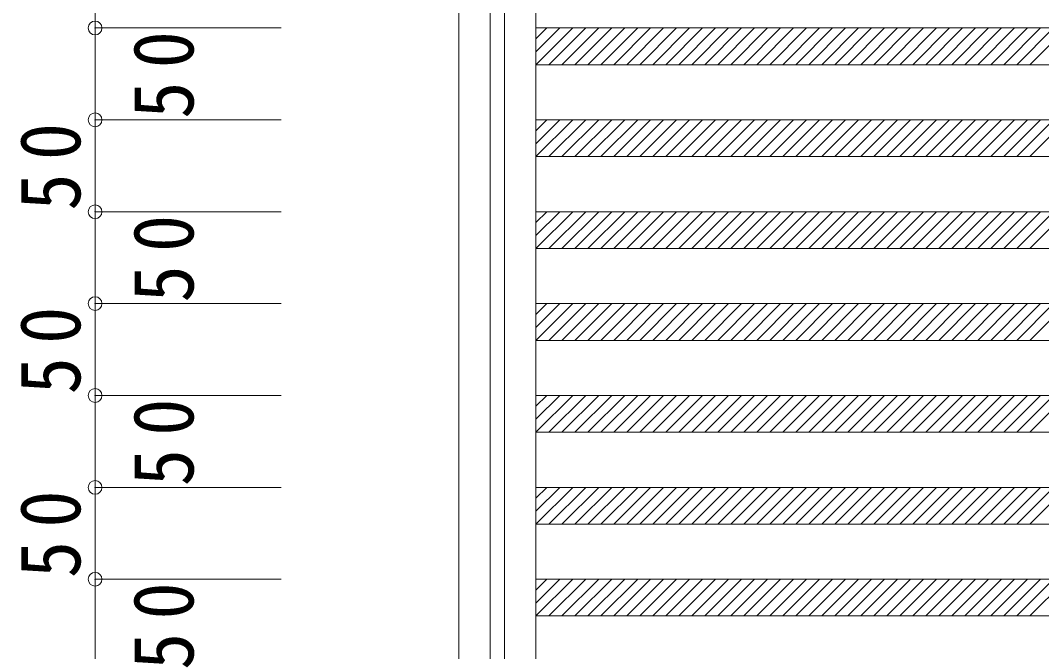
# Model space of a CAD drawing. Units: millimetres at full size, sheet at 1:15. Extents: x -3000 to 2850, y -2151 to 2088.
# Drawn here: x 114 to 670, y 261 to 604 of the extents above; entities that cross this region are included whole.
import ezdxf

# ---------------------------------------------------------------- set-up
doc = ezdxf.new("R2010")
doc.units = ezdxf.units.MM
doc.header["$LTSCALE"] = 15
doc.header["$PDMODE"] = 32
doc.header["$PDSIZE"] = 7.5
doc.layers.add('0-B_寸法', color=7, linetype='Continuous', lineweight=9)
doc.styles.add('ＭＳ ゴシック', font='')
doc.styles.get('ＭＳ ゴシック').set_extended_font_data('MS Gothic')

msp = doc.modelspace()

# ---------------------------------------------------------------- linework, layer by layer
at = {"layer": '0-B_寸法'}
for p, q in [((394.38, 685.12), (394.38, -1714.88)), ((407.34, 600.12), (394.38, 587.15)), ((400.27, 600.12), (394.38, 594.22)), ((394.38, 600.12), (1180.38, 600.12)), ((414.41, 600.12), (394.41, 580.12)), ((421.48, 600.12), (401.48, 580.12)), ((428.55, 600.12), (408.55, 580.12)), ((435.62, 600.12), (415.62, 580.12)), ((442.7, 600.12), (422.7, 580.12)), ((449.77, 600.12), (429.77, 580.12)), ((456.84, 600.12), (436.84, 580.12)), ((463.91, 600.12), (443.91, 580.12)), ((470.98, 600.12), (450.98, 580.12)), ((478.05, 600.12), (458.05, 580.12)), ((485.12, 600.12), (465.12, 580.12)), ((492.19, 600.12), (472.19, 580.12)), ((499.26, 600.12), (479.26, 580.12)), ((506.34, 600.12), (486.34, 580.12)), ((513.41, 600.12), (493.41, 580.12)), ((520.48, 600.12), (500.48, 580.12)), ((527.55, 600.12), (507.55, 580.12)), ((534.62, 600.12), (514.62, 580.12)), ((541.69, 600.12), (521.69, 580.12)), ((548.76, 600.12), (528.76, 580.12)), ((555.83, 600.12), (535.83, 580.12)), ((562.9, 600.12), (542.9, 580.12)), ((569.97, 600.12), (549.97, 580.12)), ((577.05, 600.12), (557.05, 580.12)), ((584.12, 600.12), (564.12, 580.12)), ((591.19, 600.12), (571.19, 580.12)), ((598.26, 600.12), (578.26, 580.12)), ((605.33, 600.12), (585.33, 580.12)), ((612.4, 600.12), (592.4, 580.12)), ((619.47, 600.12), (599.47, 580.12)), ((626.54, 600.12), (606.54, 580.12)), ((633.61, 600.12), (613.61, 580.12)), ((640.69, 600.12), (620.69, 580.12)), ((647.76, 600.12), (627.76, 580.12)), ((654.83, 600.12), (634.83, 580.12)), ((661.9, 600.12), (641.9, 580.12)), ((668.97, 600.12), (648.97, 580.12)), ((676.04, 600.12), (656.04, 580.12)), ((683.11, 600.12), (663.11, 580.12)), ((394.38, 580.12), (1180.38, 580.12)), ((407.34, 550.12), (394.38, 537.15)), ((400.27, 550.12), (394.38, 544.22)), ((394.38, 550.12), (1180.38, 550.12)), ((414.41, 550.12), (394.41, 530.12)), ((421.48, 550.12), (401.48, 530.12)), ((428.55, 550.12), (408.55, 530.12)), ((435.62, 550.12), (415.62, 530.12)), ((442.7, 550.12), (422.7, 530.12)), ((449.77, 550.12), (429.77, 530.12)), ((456.84, 550.12), (436.84, 530.12)), ((463.91, 550.12), (443.91, 530.12)), ((470.98, 550.12), (450.98, 530.12)), ((478.05, 550.12), (458.05, 530.12)), ((485.12, 550.12), (465.12, 530.12)), ((492.19, 550.12), (472.19, 530.12)), ((499.26, 550.12), (479.26, 530.12)), ((506.34, 550.12), (486.34, 530.12)), ((513.41, 550.12), (493.41, 530.12)), ((520.48, 550.12), (500.48, 530.12)), ((527.55, 550.12), (507.55, 530.12)), ((534.62, 550.12), (514.62, 530.12)), ((541.69, 550.12), (521.69, 530.12)), ((548.76, 550.12), (528.76, 530.12)), ((555.83, 550.12), (535.83, 530.12)), ((562.9, 550.12), (542.9, 530.12)), ((569.97, 550.12), (549.97, 530.12)), ((577.05, 550.12), (557.05, 530.12)), ((584.12, 550.12), (564.12, 530.12)), ((591.19, 550.12), (571.19, 530.12)), ((598.26, 550.12), (578.26, 530.12)), ((605.33, 550.12), (585.33, 530.12)), ((612.4, 550.12), (592.4, 530.12)), ((619.47, 550.12), (599.47, 530.12)), ((626.54, 550.12), (606.54, 530.12)), ((633.61, 550.12), (613.61, 530.12)), ((640.69, 550.12), (620.69, 530.12)), ((647.76, 550.12), (627.76, 530.12)), ((654.83, 550.12), (634.83, 530.12)), ((661.9, 550.12), (641.9, 530.12)), ((668.97, 550.12), (648.97, 530.12)), ((676.04, 550.12), (656.04, 530.12)), ((683.11, 550.12), (663.11, 530.12)), ((394.38, 530.12), (1180.38, 530.12)), ((407.34, 500.12), (394.38, 487.15)), ((400.27, 500.12), (394.38, 494.22)), ((394.38, 500.12), (1180.38, 500.12)), ((414.41, 500.12), (394.41, 480.12)), ((421.48, 500.12), (401.48, 480.12)), ((428.55, 500.12), (408.55, 480.12)), ((435.62, 500.12), (415.62, 480.12)), ((442.7, 500.12), (422.7, 480.12)), ((449.77, 500.12), (429.77, 480.12)), ((456.84, 500.12), (436.84, 480.12)), ((463.91, 500.12), (443.91, 480.12)), ((470.98, 500.12), (450.98, 480.12)), ((478.05, 500.12), (458.05, 480.12)), ((485.12, 500.12), (465.12, 480.12)), ((492.19, 500.12), (472.19, 480.12)), ((499.26, 500.12), (479.26, 480.12)), ((506.34, 500.12), (486.34, 480.12)), ((513.41, 500.12), (493.41, 480.12)), ((520.48, 500.12), (500.48, 480.12)), ((527.55, 500.12), (507.55, 480.12)), ((534.62, 500.12), (514.62, 480.12)), ((541.69, 500.12), (521.69, 480.12)), ((548.76, 500.12), (528.76, 480.12)), ((555.83, 500.12), (535.83, 480.12)), ((562.9, 500.12), (542.9, 480.12)), ((569.97, 500.12), (549.97, 480.12)), ((577.05, 500.12), (557.05, 480.12)), ((584.12, 500.12), (564.12, 480.12)), ((591.19, 500.12), (571.19, 480.12)), ((598.26, 500.12), (578.26, 480.12)), ((605.33, 500.12), (585.33, 480.12)), ((612.4, 500.12), (592.4, 480.12)), ((619.47, 500.12), (599.47, 480.12)), ((626.54, 500.12), (606.54, 480.12)), ((633.61, 500.12), (613.61, 480.12)), ((640.69, 500.12), (620.69, 480.12)), ((647.76, 500.12), (627.76, 480.12)), ((654.83, 500.12), (634.83, 480.12)), ((661.9, 500.12), (641.9, 480.12)), ((668.97, 500.12), (648.97, 480.12)), ((676.04, 500.12), (656.04, 480.12)), ((683.11, 500.12), (663.11, 480.12)), ((394.38, 480.12), (1180.38, 480.12)), ((407.34, 450.12), (394.38, 437.15)), ((400.27, 450.12), (394.38, 444.22)), ((394.38, 450.12), (1180.38, 450.12)), ((414.41, 450.12), (394.41, 430.12)), ((421.48, 450.12), (401.48, 430.12)), ((428.55, 450.12), (408.55, 430.12)), ((435.62, 450.12), (415.62, 430.12)), ((442.7, 450.12), (422.7, 430.12)), ((449.77, 450.12), (429.77, 430.12)), ((456.84, 450.12), (436.84, 430.12)), ((463.91, 450.12), (443.91, 430.12)), ((470.98, 450.12), (450.98, 430.12)), ((478.05, 450.12), (458.05, 430.12)), ((485.12, 450.12), (465.12, 430.12)), ((492.19, 450.12), (472.19, 430.12)), ((499.26, 450.12), (479.26, 430.12)), ((506.34, 450.12), (486.34, 430.12)), ((513.41, 450.12), (493.41, 430.12)), ((520.48, 450.12), (500.48, 430.12)), ((527.55, 450.12), (507.55, 430.12)), ((534.62, 450.12), (514.62, 430.12)), ((541.69, 450.12), (521.69, 430.12)), ((548.76, 450.12), (528.76, 430.12)), ((555.83, 450.12), (535.83, 430.12)), ((562.9, 450.12), (542.9, 430.12)), ((569.97, 450.12), (549.97, 430.12)), ((577.05, 450.12), (557.05, 430.12)), ((584.12, 450.12), (564.12, 430.12)), ((591.19, 450.12), (571.19, 430.12)), ((598.26, 450.12), (578.26, 430.12)), ((605.33, 450.12), (585.33, 430.12)), ((612.4, 450.12), (592.4, 430.12)), ((619.47, 450.12), (599.47, 430.12)), ((626.54, 450.12), (606.54, 430.12)), ((633.61, 450.12), (613.61, 430.12)), ((640.69, 450.12), (620.69, 430.12)), ((647.76, 450.12), (627.76, 430.12)), ((654.83, 450.12), (634.83, 430.12)), ((661.9, 450.12), (641.9, 430.12)), ((668.97, 450.12), (648.97, 430.12)), ((676.04, 450.12), (656.04, 430.12)), ((683.11, 450.12), (663.11, 430.12)), ((394.38, 430.12), (1180.38, 430.12)), ((407.34, 400.12), (394.38, 387.15)), ((400.27, 400.12), (394.38, 394.22)), ((394.38, 400.12), (1180.38, 400.12)), ((414.41, 400.12), (394.41, 380.12)), ((421.48, 400.12), (401.48, 380.12)), ((428.55, 400.12), (408.55, 380.12)), ((435.62, 400.12), (415.62, 380.12)), ((442.7, 400.12), (422.7, 380.12)), ((449.77, 400.12), (429.77, 380.12)), ((456.84, 400.12), (436.84, 380.12)), ((463.91, 400.12), (443.91, 380.12)), ((470.98, 400.12), (450.98, 380.12)), ((478.05, 400.12), (458.05, 380.12)), ((485.12, 400.12), (465.12, 380.12)), ((492.19, 400.12), (472.19, 380.12)), ((499.26, 400.12), (479.26, 380.12)), ((506.34, 400.12), (486.34, 380.12)), ((513.41, 400.12), (493.41, 380.12)), ((520.48, 400.12), (500.48, 380.12)), ((527.55, 400.12), (507.55, 380.12)), ((534.62, 400.12), (514.62, 380.12)), ((541.69, 400.12), (521.69, 380.12)), ((548.76, 400.12), (528.76, 380.12)), ((555.83, 400.12), (535.83, 380.12)), ((562.9, 400.12), (542.9, 380.12)), ((569.97, 400.12), (549.97, 380.12)), ((577.05, 400.12), (557.05, 380.12)), ((584.12, 400.12), (564.12, 380.12)), ((591.19, 400.12), (571.19, 380.12)), ((598.26, 400.12), (578.26, 380.12)), ((605.33, 400.12), (585.33, 380.12)), ((612.4, 400.12), (592.4, 380.12)), ((619.47, 400.12), (599.47, 380.12)), ((626.54, 400.12), (606.54, 380.12)), ((633.61, 400.12), (613.61, 380.12)), ((640.69, 400.12), (620.69, 380.12)), ((647.76, 400.12), (627.76, 380.12)), ((654.83, 400.12), (634.83, 380.12)), ((661.9, 400.12), (641.9, 380.12)), ((668.97, 400.12), (648.97, 380.12)), ((676.04, 400.12), (656.04, 380.12)), ((683.11, 400.12), (663.11, 380.12)), ((394.38, 380.12), (1180.38, 380.12)), ((407.34, 350.12), (394.38, 337.15)), ((400.27, 350.12), (394.38, 344.22)), ((394.38, 350.12), (1180.38, 350.12)), ((414.41, 350.12), (394.41, 330.12)), ((421.48, 350.12), (401.48, 330.12)), ((428.55, 350.12), (408.55, 330.12)), ((435.62, 350.12), (415.62, 330.12)), ((442.7, 350.12), (422.7, 330.12)), ((449.77, 350.12), (429.77, 330.12)), ((456.84, 350.12), (436.84, 330.12)), ((463.91, 350.12), (443.91, 330.12)), ((470.98, 350.12), (450.98, 330.12)), ((478.05, 350.12), (458.05, 330.12)), ((485.12, 350.12), (465.12, 330.12)), ((492.19, 350.12), (472.19, 330.12)), ((499.26, 350.12), (479.26, 330.12)), ((506.34, 350.12), (486.34, 330.12)), ((513.41, 350.12), (493.41, 330.12)), ((520.48, 350.12), (500.48, 330.12)), ((527.55, 350.12), (507.55, 330.12)), ((534.62, 350.12), (514.62, 330.12)), ((541.69, 350.12), (521.69, 330.12)), ((548.76, 350.12), (528.76, 330.12)), ((555.83, 350.12), (535.83, 330.12)), ((562.9, 350.12), (542.9, 330.12)), ((569.97, 350.12), (549.97, 330.12)), ((577.05, 350.12), (557.05, 330.12)), ((584.12, 350.12), (564.12, 330.12)), ((591.19, 350.12), (571.19, 330.12)), ((598.26, 350.12), (578.26, 330.12)), ((605.33, 350.12), (585.33, 330.12)), ((612.4, 350.12), (592.4, 330.12)), ((619.47, 350.12), (599.47, 330.12)), ((626.54, 350.12), (606.54, 330.12)), ((633.61, 350.12), (613.61, 330.12)), ((640.69, 350.12), (620.69, 330.12)), ((647.76, 350.12), (627.76, 330.12)), ((654.83, 350.12), (634.83, 330.12)), ((661.9, 350.12), (641.9, 330.12)), ((668.97, 350.12), (648.97, 330.12)), ((676.04, 350.12), (656.04, 330.12)), ((683.11, 350.12), (663.11, 330.12)), ((394.38, 330.12), (1180.38, 330.12)), ((407.34, 300.12), (394.38, 287.15)), ((400.27, 300.12), (394.38, 294.22)), ((394.38, 300.12), (1180.38, 300.12)), ((414.41, 300.12), (394.41, 280.12)), ((421.48, 300.12), (401.48, 280.12)), ((428.55, 300.12), (408.55, 280.12)), ((435.62, 300.12), (415.62, 280.12)), ((442.7, 300.12), (422.7, 280.12)), ((449.77, 300.12), (429.77, 280.12)), ((456.84, 300.12), (436.84, 280.12)), ((463.91, 300.12), (443.91, 280.12)), ((470.98, 300.12), (450.98, 280.12)), ((478.05, 300.12), (458.05, 280.12)), ((485.12, 300.12), (465.12, 280.12)), ((492.19, 300.12), (472.19, 280.12)), ((499.26, 300.12), (479.26, 280.12)), ((506.34, 300.12), (486.34, 280.12)), ((513.41, 300.12), (493.41, 280.12)), ((520.48, 300.12), (500.48, 280.12)), ((527.55, 300.12), (507.55, 280.12)), ((534.62, 300.12), (514.62, 280.12)), ((541.69, 300.12), (521.69, 280.12)), ((548.76, 300.12), (528.76, 280.12)), ((555.83, 300.12), (535.83, 280.12)), ((562.9, 300.12), (542.9, 280.12)), ((569.97, 300.12), (549.97, 280.12)), ((577.05, 300.12), (557.05, 280.12)), ((584.12, 300.12), (564.12, 280.12)), ((591.19, 300.12), (571.19, 280.12)), ((598.26, 300.12), (578.26, 280.12)), ((605.33, 300.12), (585.33, 280.12)), ((612.4, 300.12), (592.4, 280.12)), ((619.47, 300.12), (599.47, 280.12)), ((626.54, 300.12), (606.54, 280.12)), ((633.61, 300.12), (613.61, 280.12)), ((640.69, 300.12), (620.69, 280.12)), ((647.76, 300.12), (627.76, 280.12)), ((654.83, 300.12), (634.83, 280.12)), ((661.9, 300.12), (641.9, 280.12)), ((668.97, 300.12), (648.97, 280.12)), ((676.04, 300.12), (656.04, 280.12)), ((683.11, 300.12), (663.11, 280.12)), ((394.38, 280.12), (1180.38, 280.12))]:
    msp.add_line(p, q, dxfattribs=at)
at = {"layer": '0-B_寸法', "color": 5}
for p, q in [((369.48, 683.12), (369.48, -1712.88)), ((377.28, 683.12), (377.28, -1712.88))]:
    msp.add_line(p, q, dxfattribs=at)
at = {"layer": '0-B_寸法', "color": 3}
for p, q in [((154.49, 600.12), (154.49, 655.12)), ((154.49, 600.12), (154.49, 550.12)), ((154.49, 600.12), (255.78, 600.12)), ((154.49, 600.12), (255.78, 600.12)), ((154.49, 550.12), (154.49, 500.12)), ((154.49, 550.12), (255.78, 550.12)), ((154.49, 500.12), (154.49, 450.12)), ((154.49, 500.12), (255.78, 500.12)), ((154.49, 450.12), (154.49, 400.12)), ((154.49, 450.12), (255.78, 450.12)), ((154.49, 400.12), (154.49, 350.12)), ((154.49, 400.12), (255.78, 400.12)), ((154.49, 350.12), (154.49, 300.12)), ((154.49, 350.12), (255.78, 350.12)), ((154.49, 300.12), (154.49, 250.12)), ((154.49, 300.12), (255.78, 300.12))]:
    msp.add_line(p, q, dxfattribs=at)
at = {"layer": '0-B_寸法'}
msp.add_lwpolyline([(352.38, 683.12), (352.38, -1712.88), (394.38, -1712.88)], dxfattribs=at)
at = {"layer": '0-B_寸法', "color": 3}
for p in [(154.49, 600.12), (154.49, 550.12), (154.49, 500.12), (154.49, 450.12), (154.49, 400.12), (154.49, 350.12), (154.49, 300.12)]:
    msp.add_point(p, dxfattribs=at)

# ---------------------------------------------------------------- texts
at = {"layer": '0-B_寸法', "char_height": 32.99, "attachment_point": 7, "rotation": 90, "style": 'ＭＳ ゴシック'}
for insert in [(208.58, 550.74), (146.99, 500.74), (208.58, 450.74), (146.99, 400.74), (208.58, 350.74), (146.99, 300.74), (208.58, 250.74)]:
    msp.add_mtext('\\T1.36;\\W0.9;50', dxfattribs=dict(at, insert=insert))

doc.saveas('drawing.dxf')
